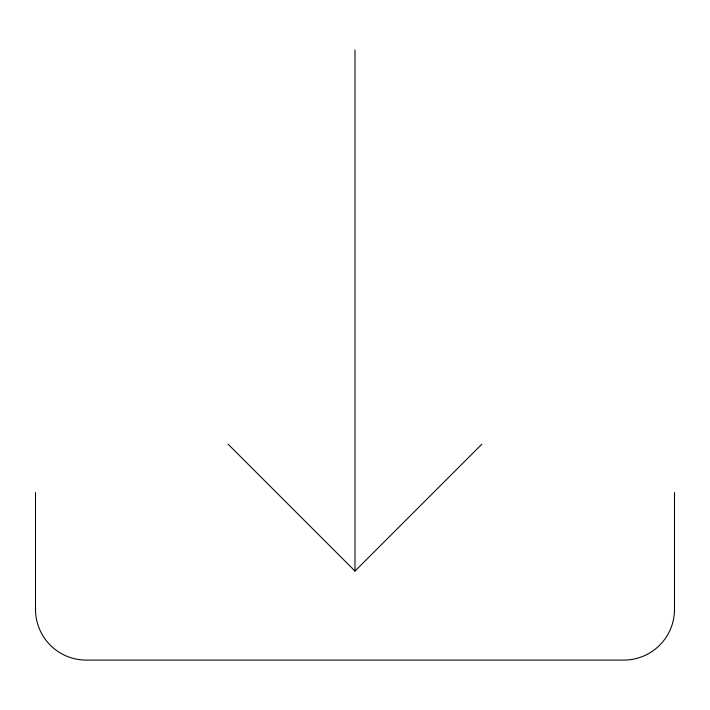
<?xml version="1.0" encoding="UTF-8"?>
<svg xmlns="http://www.w3.org/2000/svg" width="710" height="710" viewBox="0 0 710 710"><rect width="100%" height="100%" fill="white"/><g stroke="black" fill="none" stroke-linecap="round" stroke-linejoin="round"><path stroke-width="1.06" d="M228.167 444.265L355 571.088L481.833 444.265M674.5 492.562L674.5 609.357A50.729 50.729 0 0 1 623.77 660.087L86.229 660.087A50.729 50.729 0 0 1 35.5 609.357L35.5 492.562M355 49.913L355 571.088"/></g></svg>
